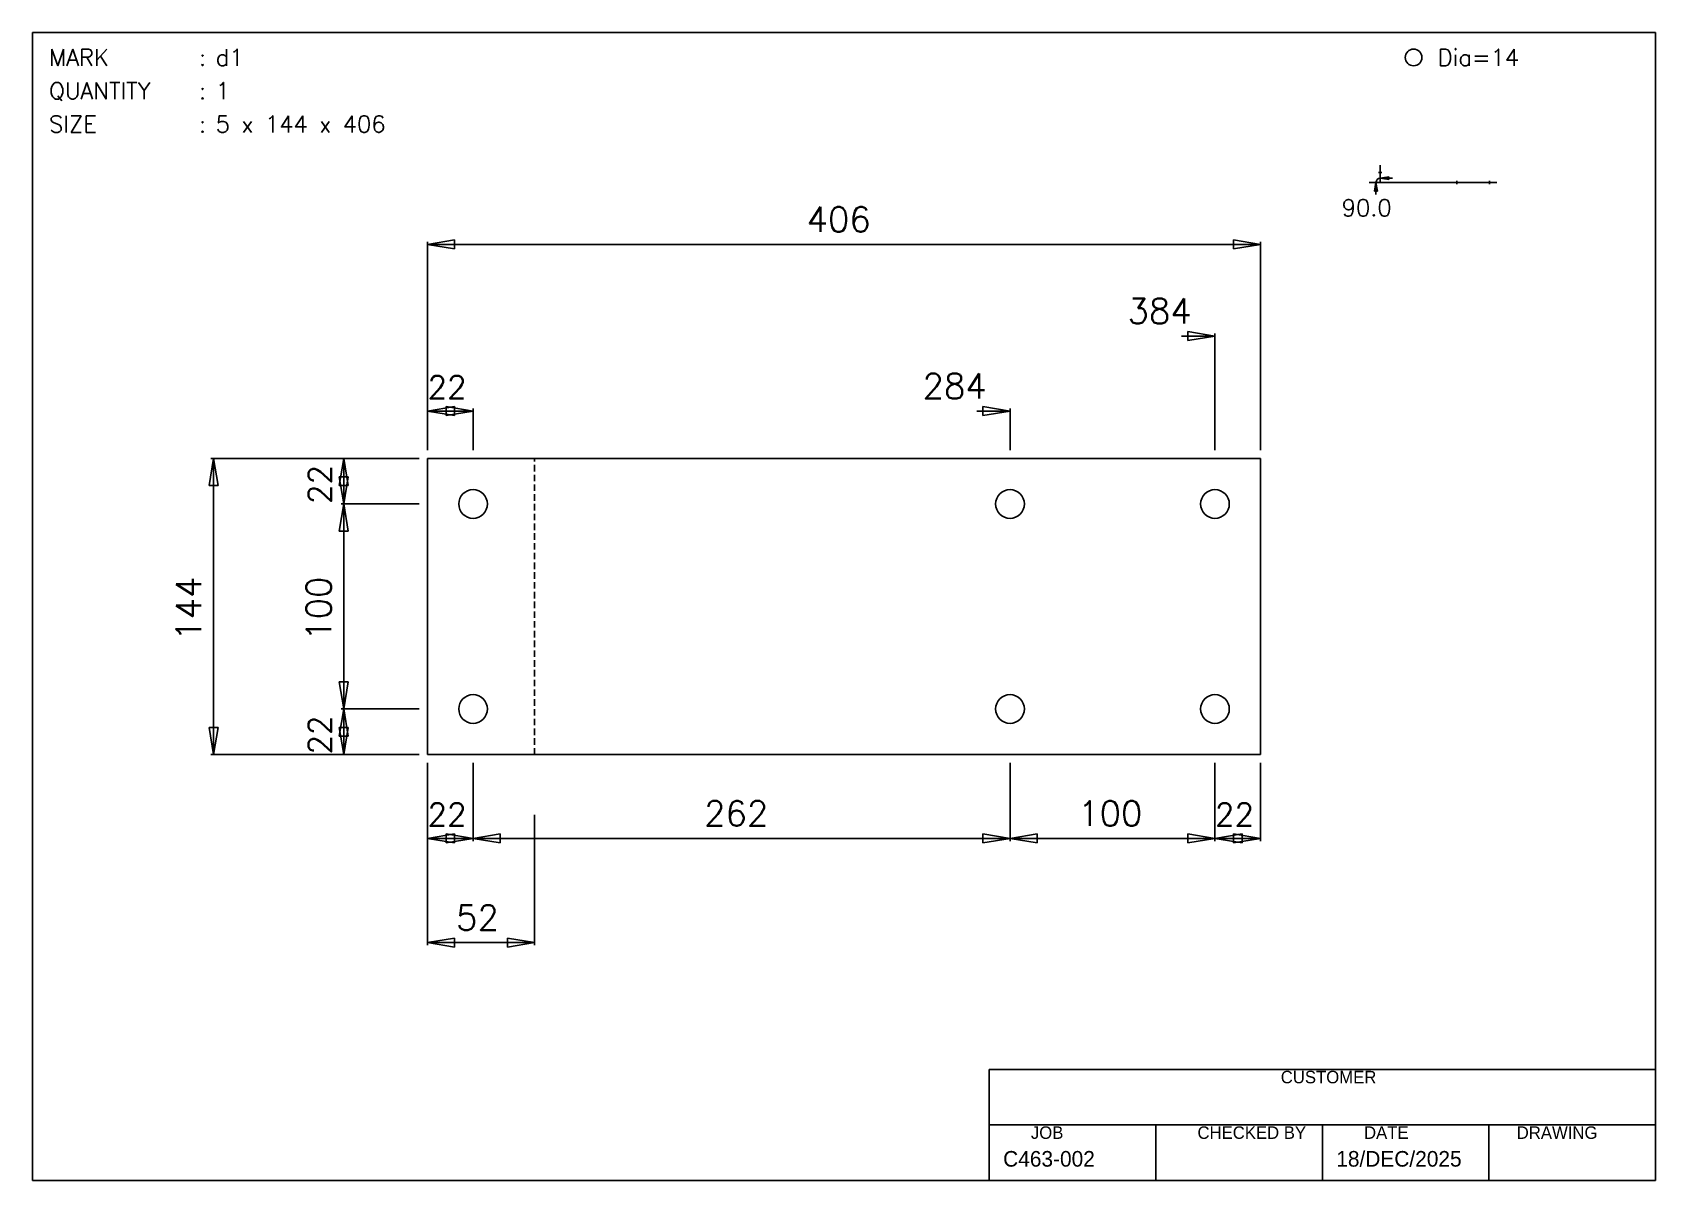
# Model space of a CAD drawing. Extents: x 0 to 297, y 0 to 210.
import ezdxf

# ---------------------------------------------------------------- set-up
doc = ezdxf.new("R2010")
doc.units = 0
doc.header["$LTSCALE"] = 0.125
doc.linetypes.add('CONTIN', pattern=[0])
doc.linetypes.add('DASHED', pattern=[38.1, 25.4, -12.7])
doc.layers.get('0').update_dxf_attribs({"linetype": 'CONTIN'})
for name, color, linetype in [('1', 7, 'CONTIN'), ('10', 7, 'CONTIN'), ('11', 7, 'CONTIN'), ('13', 2, 'CONTIN'), ('2', 7, 'CONTIN'), ('21', 7, 'CONTIN'), ('22', 7, 'CONTIN'), ('6', 4, 'CONTIN'), ('7', 3, 'DASHED')]:
    doc.layers.add(name, color=color, linetype=linetype)
doc.styles.add('SIMPLEX', font='SIMPLEX')

# ---------------------------------------------------------------- blocks, each defined once
blk = doc.blocks.new('CIRCLE')
blk.add_circle((0, 0), 25.4)
blk = doc.blocks.new('ARROW')
for p, q in [((0, 0), (-13.21, 2.202)), ((-13.21, 2.202), (-13.21, -2.202)), ((0, 0), (-13.21, -2.202))]:
    blk.add_line(p, q)
blk = doc.blocks.new('PLATE', base_point=(148.5, 105))
at = {"layer": '13'}
for p, q in [((-54.725, 177.225), (-54.725, 32.775)), ((351.725, 177.225), (-54.725, 177.225)), ((351.725, 32.775), (351.725, 177.225)), ((-54.725, 32.775), (351.725, 32.775))]:
    blk.add_line(p, q, dxfattribs=at)
at = {"layer": '2'}
for p, q in [((-54.725, 181.29), (-54.725, 282.902)), ((-54.725, 281.632), (351.725, 281.632)), ((351.725, 181.29), (351.725, 282.902)), ((329.505, 181.29), (329.505, 238.193)), ((313.247, 236.923), (329.505, 236.923)), ((-54.725, 181.29), (-54.725, 201.612)), ((-54.725, 200.342), (-32.495, 200.342)), ((-32.495, 181.29), (-32.495, 201.612)), ((213.247, 200.342), (229.505, 200.342)), ((229.505, 181.29), (229.505, 201.612)), ((-58.776, 177.225), (-160.388, 177.235)), ((-159.132, 32.785), (-159.118, 177.235)), ((-58.787, 177.225), (-96.892, 177.229)), ((-95.624, 155.009), (-95.622, 177.229)), ((-58.789, 155.005), (-96.894, 155.009)), ((-58.78, 155.005), (-96.885, 155.009)), ((-95.624, 55.009), (-95.615, 155.009)), ((-58.789, 55.005), (-96.894, 55.009)), ((-58.787, 55.005), (-96.892, 55.009)), ((-95.624, 32.779), (-95.622, 55.009)), ((-58.789, 32.775), (-160.402, 32.785)), ((-58.789, 32.775), (-96.894, 32.779)), ((-54.725, 28.71), (-54.725, -9.394)), ((-32.495, 28.71), (-32.495, -9.394)), ((-32.495, 28.71), (-32.495, -9.394)), ((229.505, 28.71), (229.505, -9.394)), ((229.505, 28.71), (229.505, -9.394)), ((329.505, 28.71), (329.505, -9.394)), ((329.505, 28.71), (329.505, -9.394)), ((351.725, 28.71), (351.725, -9.394)), ((-54.725, 3.307), (-54.725, -60.2)), ((-2.505, 3.307), (-2.505, -60.2)), ((-54.725, -8.124), (-32.495, -8.124)), ((-32.495, -8.124), (229.505, -8.124)), ((229.505, -8.124), (329.505, -8.124)), ((329.505, -8.124), (351.725, -8.124)), ((-54.725, -58.93), (-2.505, -58.93))]:
    blk.add_line(p, q, dxfattribs=at)
at = {"layer": '7'}
blk.add_line((-2.505, 32.775), (-2.505, 177.225), dxfattribs=at)
at = {"layer": '2'}
for p, rotation in [((-54.725, 281.632), 180), ((-54.725, 200.342), 180), ((-159.118, 177.235), 89.994), ((-95.622, 177.229), 89.994), ((-95.624, 155.009), 269.994), ((-95.615, 155.009), 89.994), ((-95.624, 55.009), 269.994), ((-95.622, 55.009), 89.994), ((-159.132, 32.785), 269.994), ((-95.624, 32.779), 269.994), ((-54.725, -8.124), 180), ((-32.495, -8.124), 180), ((229.505, -8.124), 180), ((329.505, -8.124), 180), ((-54.725, -58.93), 180)]:
    blk.add_blockref('ARROW', p, dxfattribs=dict(at, rotation=rotation))
for p in [(351.725, 281.632), (329.505, 236.923), (-32.495, 200.342), (229.505, 200.342), (-32.495, -8.124), (229.505, -8.124), (329.505, -8.124), (351.725, -8.124), (-2.505, -58.93)]:
    blk.add_blockref('ARROW', p, dxfattribs=at)
at = {"layer": '6', "xscale": 0.276, "yscale": 0.276, "zscale": 0.276}
for p in [(-32.495, 155.005), (229.505, 155.005), (329.505, 155.005), (-32.495, 55.005), (229.505, 55.005), (329.505, 55.005)]:
    blk.add_blockref('CIRCLE', p, dxfattribs=at)
at = {"layer": '11', "style": 'SIMPLEX'}
for s, height, p in [('406', 12.193, (130.21, 287.729)), ('384', 12.193, (286.828, 243.019)), ('22', 11.115, (-54.725, 206.439)), ('284', 12.193, (186.828, 206.439)), ('22', 11.115, (-54.725, -2.027)), ('262', 12.193, (80.215, -2.027)), ('100', 12.193, (262.739, -2.027)), ('22', 11.11, (329.505, -2.027)), ('52', 12.193, (-40.808, -52.834))]:
    blk.add_text(s, height=height, dxfattribs=at).set_placement(p)
for s, height, p in [('22', 11.11, (-101.721, 155.01)), ('144', 12.193, (-165.223, 88.245)), ('100', 12.193, (-101.718, 88.243)), ('22', 11.115, (-101.721, 32.78))]:
    blk.add_text(s, height=height, rotation=89.994, dxfattribs=at).set_placement(p)
blk = doc.blocks.new('ARROWP')
for p, q in [((0, 0), (-13.21, 2.202)), ((-13.21, 2.202), (-13.21, -2.202)), ((0, 0), (-13.21, -2.202))]:
    blk.add_line(p, q)
blk = doc.blocks.new('PCROSS')
at = {"layer": '10'}
for p, q in [((0, 0), (0, 6.527)), ((-0.635, 3.748), (0.635, 3.748)), ((0, 0), (44.273, 0)), ((28.998, 0.635), (28.998, -0.635)), ((41.496, 0.635), (41.496, -0.635))]:
    blk.add_line(p, q, dxfattribs=at)
at = {"layer": '2'}
for p, q in [((-4.172, 0), (0.908, 0)), ((-1.632, 0), (-1.632, -4.572)), ((0, 1.632), (4.572, 1.632))]:
    blk.add_line(p, q, dxfattribs=at)
blk.add_arc((0, 0), 1.632, 90, 180, dxfattribs=at)
at = {"layer": '2', "xscale": 0.25, "yscale": 0.25, "zscale": 0.25}
for p, rotation in [((-1.632, 0), 90), ((0, 1.632), 180)]:
    blk.add_blockref('ARROWP', p, dxfattribs=dict(at, rotation=rotation))
at = {"layer": '21', "style": 'SIMPLEX'}
blk.add_text(' 90.0', height=6.325, dxfattribs=at).set_placement((-18.974, -12.794))

msp = doc.modelspace()

# ---------------------------------------------------------------- linework, layer by layer
for p, q in [((175.08, 20.32), (297, 20.32)), ((175.08, 20.32), (175.08, 0)), ((175.08, 10.16), (297, 10.16)), ((205.56, 10.16), (205.56, 0)), ((236.04, 10.16), (236.04, 0)), ((266.52, 10.16), (266.52, 0))]:
    msp.add_line(p, q)
at = {"layer": '22'}
for p, q in [((297, 210), (0, 210)), ((0, 210), (0, 0)), ((297, 0), (297, 210)), ((0, 0), (297, 0))]:
    msp.add_line(p, q, dxfattribs=at)

# ---------------------------------------------------------------- block references
at = {"layer": '1'}
for name, p, xscale, yscale, zscale in [('PCROSS', (246.635, 182.568), 0.482, 0.482, 0.482), ('PLATE', (148.5, 105), 0.375, 0.375, 0.375)]:
    msp.add_blockref(name, p, dxfattribs=dict(at, xscale=xscale, yscale=yscale, zscale=zscale))
at = {"layer": '6', "xscale": 0.06, "yscale": 0.06, "zscale": 0.06}
msp.add_blockref('CIRCLE', (252.731, 205.428), dxfattribs=at)

# ---------------------------------------------------------------- texts
for s, height, p in [('CUSTOMER', 2.286, (228.42, 17.78)), ('JOB', 2.286, (182.7, 7.62)), ('CHECKED BY', 2.286, (213.18, 7.62)), ('DATE', 2.286, (243.66, 7.62)), ('DRAWING', 2.286, (271.6, 7.62)), ('C463-002', 2.857, (177.62, 2.54)), ('18/DEC/2025', 2.857, (238.58, 2.54))]:
    msp.add_text(s, height=height).set_placement(p)
at = {"layer": '21', "style": 'SIMPLEX'}
for s, p in [('MARK', (3.048, 203.904)), (':', (30.48, 203.904)), ('d1', (33.528, 203.904)), ('Dia=14', (257.147, 203.904)), ('QUANTITY', (3.048, 197.808)), (':', (30.48, 197.808)), ('1', (33.528, 197.808)), ('SIZE', (3.048, 191.712)), (':', (30.48, 191.712)), ('5 x 144 x 406', (33.528, 191.712))]:
    msp.add_text(s, height=3.048, dxfattribs=at).set_placement(p)

doc.saveas('drawing.dxf')
